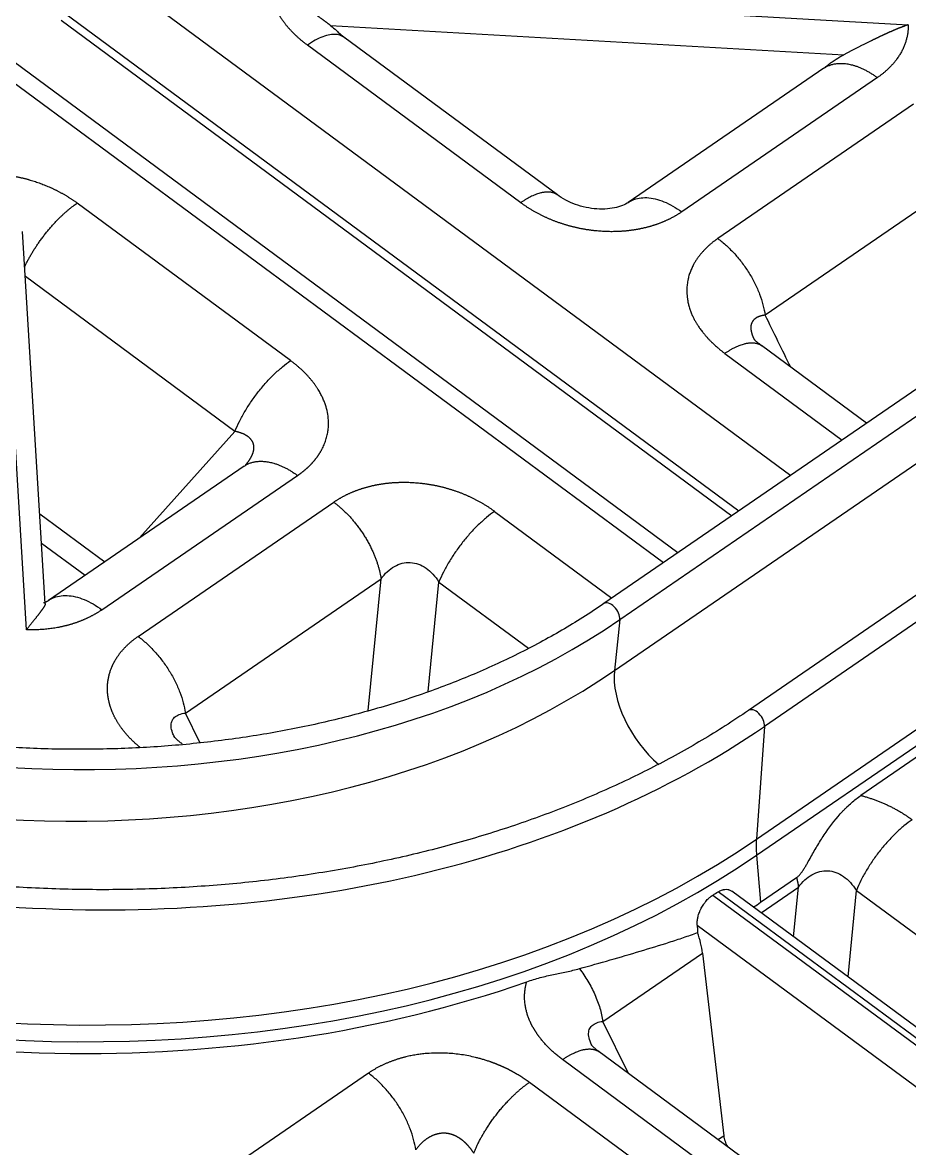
# Model space of a CAD drawing. Header units: millimetres. Extents: x -1286 to 291, y 5350 to 5880.
# Drawn here: x 125.19 to 161.9, y 5628.57 to 5675.17 of the extents above; entities that cross this region are included whole.
import ezdxf

# ---------------------------------------------------------------- set-up
doc = ezdxf.new("R2010")
doc.units = ezdxf.units.MM
doc.layers.add('粗实线层', color=7, linetype='Continuous', lineweight=35)

msp = doc.modelspace()

# ---------------------------------------------------------------- linework, layer by layer
at = {"layer": '粗实线层', "lineweight": 25}
for p, q in [((129.052, 5677.06), (156.982, 5656.429)), ((135.422, 5676.59), (161.847, 5675.083)), ((126.945, 5675.565), (154.84, 5654.959)), ((126.785, 5675.266), (154.548, 5654.759)), ((137.938, 5675.049), (159.18, 5673.837)), ((147.327, 5668.036), (138.494, 5674.561)), ((145.81, 5667.716), (136.978, 5674.239)), ((152.314, 5653.226), (124.177, 5674.01)), ((151.714, 5652.813), (123.784, 5673.444)), ((158.354, 5673.281), (150.256, 5667.722)), ((158.392, 5673.304), (158.395, 5673.307)), ((160.568, 5672.893), (152.472, 5667.336)), ((162.062, 5671.789), (153.966, 5666.232)), ((125.358, 5650.034), (124.21, 5668.894)), ((164.02, 5668.619), (155.924, 5663.061)), ((136.284, 5661.177), (127.453, 5667.7)), ((126.133, 5651.111), (125.195, 5666.523)), ((133.978, 5658.249), (125.308, 5664.655)), ((168.121, 5664.076), (149.249, 5651.121)), ((149.906, 5650.456), (168.778, 5663.41)), ((154.255, 5661.477), (159.111, 5657.891)), ((160.122, 5658.585), (155.771, 5661.799)), ((149.686, 5648.348), (168.557, 5661.303)), ((174.107, 5659.652), (155.235, 5646.698)), ((174.77, 5658.994), (155.898, 5646.039)), ((130.029, 5653.837), (133.978, 5658.249)), ((134.358, 5656.808), (126.262, 5651.251)), ((128.478, 5650.865), (136.574, 5656.422)), ((129.972, 5649.761), (138.068, 5655.318)), ((144.73, 5654.938), (149.585, 5651.352)), ((125.906, 5654.832), (128.591, 5652.849)), ((155.563, 5641.368), (174.434, 5654.323)), ((125.98, 5653.62), (127.778, 5652.292)), ((155.57, 5640.702), (174.441, 5653.657)), ((131.93, 5646.59), (140.026, 5652.148)), ((139.496, 5646.691), (140.026, 5652.148)), ((141.984, 5647.482), (142.424, 5652.011)), ((142.424, 5652.011), (146.129, 5649.274)), ((149.906, 5650.456), (149.686, 5648.348)), ((132.532, 5645.366), (131.93, 5646.59)), ((155.898, 5646.039), (155.563, 5641.368)), ((162.355, 5644.873), (159.887, 5643.178)), ((155.57, 5640.702), (155.737, 5638.755)), ((155.737, 5638.755), (157.224, 5639.776)), ((168.057, 5628.79), (153.981, 5639.188)), ((167.462, 5629.68), (154.551, 5639.217)), ((155.759, 5638.325), (157.303, 5639.385)), ((157.103, 5637.332), (157.303, 5639.385)), ((159.354, 5635.67), (159.701, 5639.249)), ((159.701, 5639.249), (168.533, 5632.725)), ((153.766, 5639.058), (167.855, 5628.651)), ((153.113, 5637.809), (165.378, 5628.749)), ((149.207, 5633.828), (153.328, 5636.657)), ((153.328, 5636.657), (154.209, 5629.094)), ((150.269, 5631.668), (149.207, 5633.828)), ((157.885, 5626.042), (149.005, 5632.602)), ((156.37, 5625.721), (147.538, 5632.244)), ((139.506, 5631.683), (130.773, 5625.688)), ((153.261, 5626.064), (146.168, 5631.303)), ((153.973, 5628.932), (154.209, 5629.094))]:
    msp.add_line(p, q, dxfattribs=at)
for centre, major_axis, ratio, start_param, end_param in [((118.501, 5677.009), (100.383, -17.515), 0.699163, 5.912318, 8.305403), ((118.501, 5677.009), (100.021, -17.452), 0.699163, 5.913241, 8.303431), ((118.501, 5677.009), (-100.383, 17.515), 0.699163, 6.161367, 8.554451), ((118.501, 5677.009), (100.021, -17.452), 0.699163, 3.021746, 5.411936), ((118.436, 5676.636), (-100.877, 17.602), 0.699163, 0.472789, 2.271266), ((117.572, 5671.681), (-100.514, 17.538), 0.699163, 0.473596, 2.412968), ((123.124, 5670.239), (-36.067, 6.293), 0.699163, 0.9502, 2.520996), ((122.773, 5668.228), (-36.242, 6.324), 0.699163, 0.9502, 2.520996), ((149.534, 5650.705), (0.285, -0.415), 0.581644, 0.598788, 3.141548), ((123.125, 5670.248), (44.134, -7.701), 0.699163, 4.091792, 5.662589), ((152.207, 5646.655), (1.934, -2.817), 0.581644, 3.74038, 5.143515), ((155.523, 5646.279), (-0.287, 0.419), 0.581644, 3.771622, 6.283987), ((122.365, 5665.891), (-44.706, 7.8), 0.699163, 0.9502, 2.520996), ((122.263, 5665.305), (-44.853, 7.826), 0.699163, 0.9502, 2.520996), ((159.28, 5638.996), (-2.844, 4.143), 0.581644, 0.63003, 0.798284), ((122.196, 5664.923), (-44.996, 7.851), 0.699163, 2.462651, 2.46927), ((150.951, 5637.546), (1.759, -2.693), 0.605858, 0.881996, 1.178829), ((123.545, 5677.375), (-82.27, 14.355), 0.699163, 0.998253, 2.472942), ((122.196, 5664.923), (-44.996, 7.851), 0.699163, 1.329183, 2.246551), ((123.443, 5676.79), (-83.245, 14.525), 0.699163, 0.998253, 2.472942), ((122.52, 5671.504), (84.549, -14.753), 0.699163, 4.111532, 4.962826), ((122.418, 5670.919), (85.524, -14.923), 0.699163, 4.111532, 4.972386), ((154.804, 5628.871), (0.44, -0.673), 0.605858, 4.023589, 4.671199)]:
    msp.add_ellipse(centre, major_axis=major_axis, ratio=ratio, start_param=start_param, end_param=end_param, dxfattribs=at)
for points, degree, knots in [([(137.938, 5675.049), (137.934, 5675.052), (137.925, 5675.059), (137.911, 5675.07), (137.896, 5675.081), (137.88, 5675.093), (137.864, 5675.106), (137.846, 5675.119), (137.828, 5675.133), (137.808, 5675.148), (137.788, 5675.163), (137.767, 5675.179), (137.744, 5675.196), (137.721, 5675.213), (137.696, 5675.231), (137.671, 5675.25), (137.644, 5675.269), (137.616, 5675.289), (137.588, 5675.309), (137.558, 5675.331), (137.527, 5675.353), (137.482, 5675.384), (137.426, 5675.423), (137.359, 5675.47), (137.294, 5675.514), (137.233, 5675.555), (137.175, 5675.594), (137.12, 5675.631), (137.069, 5675.664), (137.022, 5675.696), (136.978, 5675.724), (136.931, 5675.755), (136.879, 5675.788), (136.821, 5675.825), (136.762, 5675.862), (136.704, 5675.899), (136.645, 5675.935), (136.587, 5675.971), (136.528, 5676.006), (136.469, 5676.041), (136.41, 5676.076), (136.351, 5676.111), (136.292, 5676.145), (136.234, 5676.178), (136.175, 5676.211), (136.116, 5676.244), (136.057, 5676.276), (135.999, 5676.308), (135.94, 5676.339), (135.882, 5676.369), (135.824, 5676.399), (135.766, 5676.429), (135.708, 5676.457), (135.65, 5676.485), (135.593, 5676.513), (135.536, 5676.539), (135.479, 5676.565), (135.441, 5676.582), (135.422, 5676.59)], 3, [0, 0, 0, 0, 0.006371, 0.013111, 0.02022, 0.0277, 0.035552, 0.043778, 0.052378, 0.061354, 0.070707, 0.080439, 0.090551, 0.101045, 0.111921, 0.123182, 0.134829, 0.146863, 0.159288, 0.172103, 0.185313, 0.198918, 0.228318, 0.256253, 0.282709, 0.307673, 0.331132, 0.353073, 0.373486, 0.392357, 0.409678, 0.425437, 0.448272, 0.471073, 0.493839, 0.516565, 0.53925, 0.561891, 0.584483, 0.607025, 0.629514, 0.651946, 0.674318, 0.696626, 0.718867, 0.741036, 0.763131, 0.785146, 0.807078, 0.828922, 0.850675, 0.872331, 0.893886, 0.915336, 0.936677, 0.957904, 0.979013, 1, 1, 1, 1]), ([(136.978, 5674.239), (136.636, 5674.492), (136.359, 5674.777), (136.087, 5675.057), (135.889, 5675.358), (135.692, 5675.658), (135.456, 5676.279), (135.422, 5676.59)], 2, [0, 0, 0, 0.25, 0.25, 0.5, 0.5, 0.75, 1, 1, 1]), ([(137.938, 5675.049), (138.025, 5674.981), (138.107, 5674.91), (138.234, 5674.79), (138.282, 5674.741), (138.328, 5674.692)], 3, [0, 0, 0, 0, 0.606866, 0.606866, 1, 1, 1, 1]), ([(161.847, 5675.083), (161.839, 5675.08), (161.821, 5675.074), (161.794, 5675.064), (161.767, 5675.055), (161.74, 5675.045), (161.713, 5675.035), (161.686, 5675.025), (161.659, 5675.015), (161.631, 5675.005), (161.604, 5674.994), (161.576, 5674.983), (161.548, 5674.973), (161.52, 5674.962), (161.492, 5674.95), (161.464, 5674.939), (161.436, 5674.928), (161.408, 5674.916), (161.38, 5674.904), (161.351, 5674.893), (161.323, 5674.881), (161.294, 5674.869), (161.265, 5674.856), (161.236, 5674.844), (161.208, 5674.832), (161.179, 5674.819), (161.149, 5674.806), (161.12, 5674.794), (161.091, 5674.781), (161.062, 5674.768), (161.032, 5674.754), (161.003, 5674.741), (160.973, 5674.728), (160.944, 5674.714), (160.914, 5674.701), (160.884, 5674.687), (160.854, 5674.674), (160.824, 5674.66), (160.794, 5674.646), (160.764, 5674.632), (160.734, 5674.618), (160.704, 5674.604), (160.674, 5674.589), (160.644, 5674.575), (160.613, 5674.561), (160.583, 5674.546), (160.552, 5674.532), (160.522, 5674.517), (160.491, 5674.502), (160.461, 5674.488), (160.43, 5674.473), (160.4, 5674.458), (160.369, 5674.443), (160.338, 5674.428), (160.3, 5674.409), (160.252, 5674.386), (160.196, 5674.358), (160.141, 5674.331), (160.085, 5674.304), (160.03, 5674.276), (159.975, 5674.249), (159.919, 5674.222), (159.864, 5674.195), (159.81, 5674.168), (159.755, 5674.141), (159.701, 5674.113), (159.647, 5674.086), (159.594, 5674.059), (159.541, 5674.031), (159.488, 5674.004), (159.435, 5673.976), (159.383, 5673.949), (159.332, 5673.921), (159.28, 5673.893), (159.23, 5673.865), (159.196, 5673.846), (159.18, 5673.837)], 3, [0, 0, 0, 0, 0.010326, 0.020683, 0.031071, 0.041488, 0.051935, 0.06241, 0.072914, 0.083446, 0.094005, 0.10459, 0.115202, 0.12584, 0.136503, 0.14719, 0.157902, 0.168637, 0.179395, 0.190176, 0.200979, 0.211804, 0.22265, 0.233516, 0.244402, 0.255308, 0.266233, 0.277177, 0.288138, 0.299118, 0.310114, 0.321128, 0.332157, 0.343203, 0.354264, 0.36534, 0.37643, 0.387535, 0.398654, 0.409786, 0.420932, 0.43209, 0.443261, 0.454444, 0.465638, 0.476844, 0.48806, 0.499288, 0.510525, 0.521772, 0.533029, 0.544295, 0.555569, 0.566852, 0.578143, 0.598629, 0.619075, 0.63948, 0.659846, 0.680171, 0.700455, 0.7207, 0.740904, 0.761069, 0.781193, 0.801278, 0.821324, 0.84133, 0.861298, 0.881227, 0.901117, 0.920969, 0.940784, 0.96056, 0.980299, 1, 1, 1, 1]), ([(161.847, 5675.083), (161.852, 5674.774), (161.69, 5674.175), (161.365, 5673.615), (161.125, 5673.364), (160.882, 5673.109), (160.568, 5672.893)], 2, [0, 0, 0, 0.25, 0.5, 0.75, 0.75, 1, 1, 1]), ([(138.495, 5674.56), (138.458, 5674.587), (138.418, 5674.61), (138.31, 5674.655), (138.238, 5674.672), (138.08, 5674.683), (137.995, 5674.678), (137.814, 5674.647), (137.718, 5674.62), (137.518, 5674.546), (137.414, 5674.498), (137.2, 5674.383), (137.09, 5674.316), (136.978, 5674.239)], 3, [0, 0, 0, 0, 0.115905, 0.115905, 0.292724, 0.292724, 0.469543, 0.469543, 0.646362, 0.646362, 0.823181, 0.823181, 1, 1, 1, 1]), ([(158.38, 5673.299), (158.44, 5673.35), (158.501, 5673.399), (158.612, 5673.483), (158.66, 5673.518), (158.759, 5673.586), (158.809, 5673.619), (158.963, 5673.717), (159.07, 5673.779), (159.18, 5673.837)], 3, [0, 0, 0, 0, 0.25347, 0.25347, 0.440103, 0.440103, 0.626735, 0.626735, 1, 1, 1, 1]), ([(124.21, 5668.894), (124.645, 5668.859), (125.077, 5668.763), (125.508, 5668.668), (126.337, 5668.365), (126.721, 5668.16), (127.11, 5667.954), (127.453, 5667.7)], 2, [0, 0, 0, 0.25, 0.25, 0.5, 0.75, 0.75, 1, 1, 1]), ([(150.318, 5667.761), (150.255, 5667.712), (150.101, 5667.625), (149.791, 5667.515), (149.406, 5667.45), (148.967, 5667.445), (148.505, 5667.508), (148.058, 5667.636), (147.653, 5667.818), (147.429, 5667.958), (147.326, 5668.036)], 3, [0, 0, 0, 0, 0.13024, 0.256228, 0.378462, 0.498499, 0.618803, 0.741759, 0.868735, 1, 1, 1, 1]), ([(152.472, 5667.336), (152.141, 5667.109), (151.753, 5666.941), (151.374, 5666.778), (150.951, 5666.676), (150.537, 5666.575), (150.093, 5666.538), (149.654, 5666.5), (148.751, 5666.552), (148.304, 5666.639), (147.853, 5666.728), (147.422, 5666.876), (146.985, 5667.027), (146.583, 5667.236), (146.171, 5667.449), (145.81, 5667.716)], 2, [0, 0, 0, 0.125, 0.125, 0.25, 0.25, 0.375, 0.375, 0.5, 0.625, 0.625, 0.75, 0.75, 0.875, 0.875, 1, 1, 1]), ([(150.338, 5667.773), (150.367, 5667.789), (150.397, 5667.804), (150.517, 5667.858), (150.612, 5667.887), (150.815, 5667.923), (150.921, 5667.929), (151.143, 5667.919), (151.258, 5667.902), (151.493, 5667.846), (151.614, 5667.807), (151.857, 5667.708), (151.981, 5667.647), (152.227, 5667.506), (152.35, 5667.425), (152.472, 5667.336)], 3, [0, 0, 0, 0, 0.054578, 0.054578, 0.212149, 0.212149, 0.369719, 0.369719, 0.527289, 0.527289, 0.684859, 0.684859, 0.84243, 0.84243, 1, 1, 1, 1]), ([(153.966, 5666.232), (153.957, 5666.226), (153.94, 5666.214), (153.912, 5666.194), (153.883, 5666.173), (153.852, 5666.151), (153.82, 5666.127), (153.787, 5666.102), (153.752, 5666.074), (153.715, 5666.045), (153.678, 5666.014), (153.623, 5665.968), (153.557, 5665.908), (153.486, 5665.839), (153.427, 5665.779), (153.377, 5665.726), (153.333, 5665.678), (153.292, 5665.631), (153.251, 5665.582), (153.211, 5665.532), (153.172, 5665.481), (153.134, 5665.429), (153.097, 5665.376), (153.061, 5665.322), (153.026, 5665.267), (152.993, 5665.21), (152.958, 5665.147), (152.921, 5665.076), (152.883, 5664.996), (152.848, 5664.914), (152.815, 5664.829), (152.785, 5664.741), (152.758, 5664.65), (152.734, 5664.551), (152.714, 5664.446), (152.698, 5664.336), (152.689, 5664.229), (152.685, 5664.127), (152.685, 5664.028), (152.689, 5663.947), (152.694, 5663.88), (152.698, 5663.825), (152.705, 5663.766), (152.713, 5663.701), (152.724, 5663.632), (152.738, 5663.559), (152.756, 5663.481), (152.778, 5663.398), (152.812, 5663.289), (152.86, 5663.16), (152.923, 5663.018), (152.988, 5662.89), (153.052, 5662.777), (153.106, 5662.687), (153.152, 5662.615), (153.193, 5662.554), (153.237, 5662.489), (153.287, 5662.422), (153.351, 5662.339), (153.428, 5662.245), (153.515, 5662.146), (153.584, 5662.072), (153.636, 5662.018), (153.672, 5661.981), (153.704, 5661.95), (153.731, 5661.923), (153.758, 5661.897), (153.793, 5661.864), (153.843, 5661.816), (153.894, 5661.77), (153.939, 5661.731), (153.971, 5661.703), (154.005, 5661.674), (154.041, 5661.644), (154.08, 5661.613), (154.12, 5661.58), (154.163, 5661.547), (154.208, 5661.512), (154.239, 5661.489), (154.255, 5661.477)], 3, [0, 0, 0, 0, 0.005135, 0.010651, 0.016547, 0.022825, 0.029484, 0.036526, 0.043951, 0.051759, 0.059952, 0.068529, 0.088308, 0.10555, 0.120248, 0.1324, 0.143498, 0.154703, 0.166018, 0.177441, 0.188976, 0.200623, 0.212383, 0.224256, 0.236242, 0.24834, 0.260547, 0.276693, 0.293196, 0.310057, 0.327276, 0.344856, 0.362799, 0.381103, 0.403086, 0.424251, 0.444591, 0.464105, 0.482791, 0.500651, 0.51011, 0.520439, 0.531641, 0.543714, 0.55666, 0.570477, 0.585165, 0.60072, 0.61714, 0.646967, 0.674194, 0.698828, 0.720872, 0.740333, 0.751799, 0.763989, 0.7769, 0.79053, 0.804879, 0.828211, 0.848946, 0.867093, 0.876072, 0.884007, 0.890898, 0.896748, 0.901556, 0.908321, 0.91894, 0.933404, 0.939472, 0.945875, 0.95261, 0.959679, 0.96708, 0.974813, 0.982878, 0.991274, 1, 1, 1, 1]), ([(153.966, 5666.232), (154.087, 5666.142), (154.207, 5666.043), (154.441, 5665.83), (154.555, 5665.715), (154.774, 5665.473), (154.879, 5665.345), (155.078, 5665.08), (155.172, 5664.942), (155.346, 5664.661), (155.426, 5664.516), (155.571, 5664.224), (155.636, 5664.077), (155.749, 5663.782), (155.796, 5663.635), (155.874, 5663.344), (155.904, 5663.201), (155.924, 5663.061)], 3, [0, 0, 0, 0, 0.125, 0.125, 0.25, 0.25, 0.375, 0.375, 0.5, 0.5, 0.625, 0.625, 0.75, 0.75, 0.875, 0.875, 1, 1, 1, 1]), ([(155.924, 5663.061), (155.918, 5663.06), (155.907, 5663.059), (155.891, 5663.057), (155.875, 5663.054), (155.859, 5663.052), (155.843, 5663.049), (155.828, 5663.046), (155.812, 5663.043), (155.797, 5663.04), (155.783, 5663.036), (155.768, 5663.033), (155.754, 5663.029), (155.74, 5663.025), (155.726, 5663.021), (155.712, 5663.017), (155.699, 5663.012), (155.686, 5663.008), (155.673, 5663.003), (155.661, 5662.998), (155.648, 5662.993), (155.636, 5662.988), (155.624, 5662.983), (155.612, 5662.977), (155.601, 5662.971), (155.59, 5662.966), (155.579, 5662.96), (155.568, 5662.954), (155.558, 5662.947), (155.548, 5662.941), (155.538, 5662.934), (155.528, 5662.928), (155.518, 5662.921), (155.509, 5662.914), (155.5, 5662.907), (155.491, 5662.9), (155.483, 5662.892), (155.474, 5662.885), (155.466, 5662.877), (155.459, 5662.87), (155.451, 5662.862), (155.444, 5662.854), (155.436, 5662.846), (155.43, 5662.837), (155.423, 5662.829), (155.416, 5662.821), (155.41, 5662.812), (155.404, 5662.803), (155.399, 5662.795), (155.393, 5662.786), (155.388, 5662.777), (155.383, 5662.767), (155.378, 5662.758), (155.374, 5662.749), (155.369, 5662.739), (155.365, 5662.73), (155.361, 5662.72), (155.358, 5662.71), (155.354, 5662.7), (155.351, 5662.69), (155.348, 5662.68), (155.345, 5662.67), (155.343, 5662.659), (155.341, 5662.649), (155.339, 5662.638), (155.337, 5662.628), (155.335, 5662.617), (155.334, 5662.606), (155.333, 5662.595), (155.332, 5662.584), (155.331, 5662.573), (155.331, 5662.562), (155.33, 5662.55), (155.33, 5662.539), (155.331, 5662.527), (155.331, 5662.516), (155.332, 5662.501), (155.333, 5662.482), (155.336, 5662.459), (155.339, 5662.436), (155.343, 5662.412), (155.348, 5662.388), (155.354, 5662.364), (155.36, 5662.339), (155.367, 5662.314), (155.375, 5662.288), (155.384, 5662.262), (155.394, 5662.236), (155.404, 5662.209), (155.415, 5662.182), (155.427, 5662.155), (155.44, 5662.127), (155.454, 5662.099), (155.464, 5662.08), (155.469, 5662.07), (155.469, 5662.069)], 3, [0, 0, 0, 0, 0.012219, 0.024354, 0.036406, 0.048376, 0.060263, 0.072068, 0.083792, 0.095435, 0.106997, 0.11848, 0.129883, 0.141208, 0.152454, 0.163622, 0.174713, 0.185728, 0.196666, 0.207529, 0.218317, 0.229031, 0.239671, 0.250238, 0.260733, 0.271156, 0.281509, 0.291791, 0.302003, 0.312147, 0.322223, 0.332231, 0.342173, 0.352049, 0.36186, 0.371608, 0.381291, 0.390913, 0.400473, 0.409972, 0.419412, 0.428793, 0.438116, 0.447382, 0.456592, 0.465747, 0.474849, 0.483897, 0.492894, 0.50184, 0.510736, 0.519584, 0.528384, 0.537138, 0.545846, 0.554511, 0.563133, 0.571714, 0.580254, 0.588755, 0.597218, 0.605645, 0.614037, 0.622394, 0.630719, 0.639013, 0.647277, 0.655513, 0.663721, 0.671904, 0.680062, 0.688198, 0.696312, 0.704407, 0.712482, 0.720541, 0.728585, 0.743669, 0.758813, 0.774025, 0.789315, 0.804693, 0.820167, 0.835748, 0.851443, 0.867262, 0.883213, 0.899304, 0.915544, 0.93194, 0.948499, 0.96523, 0.98214, 0.999235, 1, 1, 1, 1]), ([(173.327, 5612.382), (172.725, 5612.156), (170.964, 5611.514), (167.991, 5610.521), (164.376, 5609.453), (160.684, 5608.497), (156.921, 5607.657), (153.093, 5606.932), (149.207, 5606.324), (145.269, 5605.834), (141.285, 5605.464), (137.263, 5605.213), (133.21, 5605.082), (129.132, 5605.072), (125.035, 5605.182), (120.927, 5605.412), (116.816, 5605.762), (112.707, 5606.232), (108.607, 5606.819), (104.524, 5607.525), (100.465, 5608.346), (96.435, 5609.283), (92.443, 5610.332), (88.495, 5611.494), (84.597, 5612.764), (80.756, 5614.143), (76.978, 5615.626), (73.27, 5617.212), (69.638, 5618.898), (66.089, 5620.681), (62.627, 5622.558), (59.259, 5624.526), (55.991, 5626.581), (52.828, 5628.72), (49.776, 5630.94), (46.838, 5633.237), (44.022, 5635.606), (41.33, 5638.044), (38.768, 5640.546), (36.34, 5643.109), (34.05, 5645.729), (31.901, 5648.4), (29.898, 5651.118), (28.043, 5653.878), (26.343, 5656.678), (24.984, 5659.144), (24.237, 5660.683), (23.965, 5661.27)], 3, [0, 0, 0, 0, 0.011907, 0.03456, 0.057214, 0.079868, 0.102523, 0.125177, 0.147832, 0.170486, 0.193142, 0.215797, 0.238453, 0.261109, 0.283765, 0.306422, 0.329078, 0.351735, 0.374392, 0.397049, 0.419705, 0.442362, 0.465019, 0.487675, 0.510331, 0.532987, 0.555642, 0.578298, 0.600952, 0.623607, 0.64626, 0.668914, 0.691567, 0.714219, 0.736872, 0.759524, 0.782176, 0.804829, 0.827481, 0.850134, 0.872788, 0.895443, 0.918099, 0.940757, 0.963418, 0.986081, 1, 1, 1, 1]), ([(133.978, 5658.249), (134.034, 5658.385), (134.097, 5658.523), (134.237, 5658.801), (134.314, 5658.941), (134.48, 5659.22), (134.569, 5659.359), (134.757, 5659.632), (134.856, 5659.766), (135.061, 5660.026), (135.167, 5660.152), (135.384, 5660.394), (135.496, 5660.509), (135.72, 5660.726), (135.834, 5660.828), (136.06, 5661.015), (136.173, 5661.1), (136.284, 5661.177)], 3, [0, 0, 0, 0, 0.125, 0.125, 0.25, 0.25, 0.375, 0.375, 0.5, 0.5, 0.625, 0.625, 0.75, 0.75, 0.875, 0.875, 1, 1, 1, 1]), ([(136.574, 5656.422), (136.582, 5656.428), (136.597, 5656.439), (136.621, 5656.455), (136.644, 5656.472), (136.668, 5656.489), (136.691, 5656.506), (136.713, 5656.522), (136.736, 5656.54), (136.758, 5656.557), (136.78, 5656.574), (136.802, 5656.591), (136.823, 5656.609), (136.845, 5656.626), (136.866, 5656.644), (136.887, 5656.661), (136.908, 5656.679), (136.928, 5656.697), (136.948, 5656.715), (136.968, 5656.733), (136.988, 5656.751), (137.007, 5656.769), (137.027, 5656.787), (137.046, 5656.806), (137.065, 5656.824), (137.083, 5656.842), (137.102, 5656.861), (137.12, 5656.879), (137.138, 5656.898), (137.155, 5656.917), (137.173, 5656.935), (137.19, 5656.954), (137.207, 5656.973), (137.224, 5656.992), (137.24, 5657.011), (137.257, 5657.03), (137.273, 5657.049), (137.288, 5657.068), (137.304, 5657.087), (137.319, 5657.107), (137.334, 5657.126), (137.349, 5657.145), (137.364, 5657.165), (137.378, 5657.184), (137.393, 5657.204), (137.407, 5657.223), (137.42, 5657.243), (137.434, 5657.262), (137.447, 5657.282), (137.46, 5657.302), (137.473, 5657.321), (137.486, 5657.341), (137.498, 5657.361), (137.51, 5657.381), (137.522, 5657.401), (137.534, 5657.42), (137.545, 5657.44), (137.557, 5657.46), (137.568, 5657.48), (137.592, 5657.526), (137.629, 5657.599), (137.674, 5657.698), (137.714, 5657.798), (137.759, 5657.931), (137.804, 5658.099), (137.84, 5658.303), (137.856, 5658.51), (137.852, 5658.754), (137.816, 5659.033), (137.746, 5659.295), (137.669, 5659.504), (137.601, 5659.661), (137.52, 5659.82), (137.45, 5659.94), (137.399, 5660.021), (137.372, 5660.063), (137.343, 5660.105), (137.314, 5660.148), (137.284, 5660.19), (137.253, 5660.232), (137.221, 5660.275), (137.188, 5660.317), (137.154, 5660.359), (137.119, 5660.401), (137.083, 5660.444), (137.047, 5660.486), (137.009, 5660.528), (136.971, 5660.569), (136.931, 5660.611), (136.891, 5660.653), (136.85, 5660.694), (136.808, 5660.736), (136.765, 5660.777), (136.721, 5660.818), (136.676, 5660.859), (136.63, 5660.899), (136.583, 5660.94), (136.536, 5660.98), (136.487, 5661.02), (136.438, 5661.059), (136.388, 5661.099), (136.336, 5661.138), (136.302, 5661.164), (136.284, 5661.177)], 3, [0, 0, 0, 0, 0.004758, 0.009508, 0.014248, 0.018979, 0.023701, 0.028413, 0.033116, 0.037811, 0.042496, 0.047171, 0.051838, 0.056495, 0.061143, 0.065782, 0.070412, 0.075033, 0.079645, 0.084248, 0.088842, 0.093427, 0.098002, 0.102568, 0.107124, 0.111671, 0.116209, 0.120737, 0.125255, 0.129764, 0.134263, 0.138752, 0.143232, 0.147702, 0.152162, 0.156613, 0.161054, 0.165485, 0.169906, 0.174318, 0.17872, 0.183112, 0.187495, 0.191868, 0.196231, 0.200585, 0.20493, 0.209265, 0.213591, 0.217907, 0.222214, 0.226512, 0.230801, 0.23508, 0.23935, 0.24361, 0.247861, 0.252102, 0.256333, 0.260555, 0.281308, 0.301817, 0.322082, 0.3421, 0.381591, 0.421116, 0.460653, 0.500185, 0.55923, 0.618196, 0.647794, 0.677935, 0.708623, 0.739851, 0.748228, 0.756649, 0.765112, 0.773616, 0.782162, 0.790751, 0.799381, 0.808054, 0.81677, 0.825529, 0.834332, 0.843177, 0.852066, 0.860999, 0.869974, 0.878993, 0.888053, 0.897157, 0.906301, 0.915487, 0.924714, 0.933981, 0.943289, 0.952638, 0.962028, 0.97146, 0.980932, 0.990446, 1, 1, 1, 1]), ([(134.491, 5656.943), (134.495, 5656.947), (134.502, 5656.957), (134.514, 5656.971), (134.525, 5656.987), (134.536, 5657.002), (134.547, 5657.017), (134.558, 5657.032), (134.568, 5657.047), (134.578, 5657.061), (134.588, 5657.076), (134.598, 5657.091), (134.607, 5657.106), (134.616, 5657.12), (134.625, 5657.135), (134.634, 5657.15), (134.642, 5657.164), (134.65, 5657.179), (134.657, 5657.193), (134.665, 5657.207), (134.672, 5657.222), (134.679, 5657.236), (134.686, 5657.25), (134.692, 5657.264), (134.698, 5657.278), (134.704, 5657.292), (134.71, 5657.306), (134.715, 5657.32), (134.72, 5657.334), (134.725, 5657.347), (134.729, 5657.361), (134.734, 5657.374), (134.738, 5657.388), (134.741, 5657.401), (134.745, 5657.414), (134.748, 5657.428), (134.751, 5657.441), (134.754, 5657.454), (134.756, 5657.467), (134.758, 5657.479), (134.76, 5657.492), (134.762, 5657.505), (134.763, 5657.517), (134.765, 5657.53), (134.766, 5657.542), (134.766, 5657.555), (134.767, 5657.567), (134.767, 5657.579), (134.767, 5657.591), (134.766, 5657.603), (134.766, 5657.618), (134.764, 5657.636), (134.761, 5657.658), (134.758, 5657.68), (134.753, 5657.701), (134.748, 5657.722), (134.742, 5657.742), (134.735, 5657.763), (134.727, 5657.783), (134.718, 5657.803), (134.708, 5657.823), (134.697, 5657.842), (134.685, 5657.861), (134.672, 5657.88), (134.659, 5657.899), (134.644, 5657.917), (134.629, 5657.935), (134.612, 5657.952), (134.595, 5657.97), (134.577, 5657.986), (134.558, 5658.003), (134.538, 5658.019), (134.516, 5658.035), (134.494, 5658.051), (134.472, 5658.066), (134.448, 5658.081), (134.423, 5658.095), (134.397, 5658.109), (134.37, 5658.123), (134.343, 5658.136), (134.314, 5658.148), (134.285, 5658.161), (134.255, 5658.172), (134.223, 5658.184), (134.191, 5658.195), (134.158, 5658.205), (134.124, 5658.215), (134.089, 5658.224), (134.053, 5658.233), (134.016, 5658.242), (133.991, 5658.247), (133.978, 5658.249)], 3, [0, 0, 0, 0, 0.008023, 0.016734, 0.025387, 0.033982, 0.04252, 0.051001, 0.059426, 0.067797, 0.076113, 0.084376, 0.092586, 0.100743, 0.10885, 0.116906, 0.124912, 0.13287, 0.140779, 0.148641, 0.156457, 0.164228, 0.171954, 0.179637, 0.187277, 0.194875, 0.202432, 0.20995, 0.217429, 0.22487, 0.232274, 0.239643, 0.246977, 0.254278, 0.261546, 0.268783, 0.275989, 0.283166, 0.290316, 0.297438, 0.304535, 0.311608, 0.318657, 0.325684, 0.33269, 0.339677, 0.346646, 0.353597, 0.360532, 0.367453, 0.37436, 0.387319, 0.400328, 0.413397, 0.426533, 0.439744, 0.453039, 0.466426, 0.479911, 0.493503, 0.507208, 0.521035, 0.534989, 0.549078, 0.563308, 0.577686, 0.592217, 0.606909, 0.621766, 0.636794, 0.651998, 0.667385, 0.682958, 0.698723, 0.714684, 0.730847, 0.747214, 0.763791, 0.780582, 0.79759, 0.814819, 0.832273, 0.849955, 0.867869, 0.886017, 0.904403, 0.92303, 0.9419, 0.961017, 0.980383, 1, 1, 1, 1]), ([(134.411, 5656.848), (134.411, 5656.849), (134.416, 5656.854), (134.426, 5656.865), (134.439, 5656.88), (134.452, 5656.895), (134.465, 5656.911), (134.478, 5656.926), (134.486, 5656.937), (134.49, 5656.942), (134.491, 5656.943)], 3, [0, 0, 0, 0, 0.010719, 0.176147, 0.34044, 0.50361, 0.665666, 0.826619, 0.98648, 1, 1, 1, 1]), ([(138.068, 5655.318), (138.401, 5655.547), (138.79, 5655.716), (139.17, 5655.88), (139.592, 5655.983), (140.007, 5656.084), (140.45, 5656.122), (140.888, 5656.159), (141.789, 5656.108), (142.236, 5656.02), (142.685, 5655.931), (143.116, 5655.781), (143.552, 5655.63), (143.955, 5655.42), (144.367, 5655.206), (144.73, 5654.938)], 2, [0, 0, 0, 0.125, 0.125, 0.25, 0.25, 0.375, 0.375, 0.5, 0.625, 0.625, 0.75, 0.75, 0.875, 0.875, 1, 1, 1]), ([(22.562, 5655.117), (22.656, 5654.915), (23.211, 5653.749), (24.372, 5651.645), (26.058, 5648.812), (27.909, 5646.019), (29.907, 5643.269), (32.051, 5640.566), (34.338, 5637.915), (36.764, 5635.321), (39.324, 5632.787), (42.014, 5630.318), (44.831, 5627.919), (47.769, 5625.592), (50.822, 5623.342), (53.987, 5621.173), (57.258, 5619.088), (60.63, 5617.091), (64.096, 5615.185), (67.65, 5613.373), (71.289, 5611.658), (75.004, 5610.044), (78.789, 5608.532), (82.64, 5607.125), (86.548, 5605.825), (90.508, 5604.636), (94.514, 5603.558), (98.557, 5602.593), (102.632, 5601.743), (106.732, 5601.01), (110.85, 5600.395), (114.98, 5599.898), (119.113, 5599.52), (123.244, 5599.263), (127.366, 5599.127), (131.471, 5599.111), (135.554, 5599.216), (139.606, 5599.442), (143.622, 5599.788), (147.595, 5600.253), (151.518, 5600.838), (155.384, 5601.541), (159.188, 5602.361), (162.922, 5603.296), (166.581, 5604.346), (170.158, 5605.508), (173.648, 5606.78), (177.045, 5608.16), (180.343, 5609.647), (182.742, 5610.842), (184.048, 5611.533), (184.311, 5611.674)], 3, [0, 0, 0, 0, 0.00439, 0.025442, 0.046497, 0.067556, 0.088618, 0.109682, 0.130748, 0.151816, 0.172885, 0.193955, 0.215025, 0.236096, 0.257168, 0.278239, 0.29931, 0.320382, 0.341453, 0.362524, 0.383594, 0.404664, 0.425734, 0.446804, 0.467874, 0.488943, 0.510013, 0.531082, 0.552151, 0.57322, 0.594289, 0.615358, 0.636428, 0.657497, 0.678567, 0.699637, 0.720707, 0.741778, 0.762849, 0.78392, 0.804992, 0.826064, 0.847136, 0.868209, 0.889282, 0.910356, 0.931429, 0.952502, 0.973575, 0.994648, 1, 1, 1, 1]), ([(144.73, 5654.938), (144.619, 5654.862), (144.506, 5654.776), (144.279, 5654.589), (144.166, 5654.487), (143.941, 5654.271), (143.83, 5654.155), (143.613, 5653.914), (143.507, 5653.788), (143.302, 5653.527), (143.203, 5653.393), (143.015, 5653.12), (142.926, 5652.982), (142.76, 5652.703), (142.683, 5652.563), (142.543, 5652.284), (142.48, 5652.146), (142.424, 5652.011)], 3, [0, 0, 0, 0, 0.125, 0.125, 0.25, 0.25, 0.375, 0.375, 0.5, 0.5, 0.625, 0.625, 0.75, 0.75, 0.875, 0.875, 1, 1, 1, 1]), ([(149.249, 5651.121), (148.963, 5650.924), (148.115, 5650.365), (146.63, 5649.498), (144.754, 5648.565), (142.774, 5647.734), (140.701, 5647.011), (138.543, 5646.398), (136.312, 5645.898), (134.017, 5645.514), (131.671, 5645.247), (129.283, 5645.1), (126.866, 5645.073), (124.431, 5645.165), (121.99, 5645.378), (119.554, 5645.709), (117.135, 5646.157), (114.744, 5646.719), (112.394, 5647.395), (110.095, 5648.179), (107.858, 5649.068), (105.694, 5650.058), (103.614, 5651.143), (101.627, 5652.32), (100.177, 5653.291), (99.388, 5653.863), (99.204, 5653.999)], 3, [0, 0, 0, 0, 0.022935, 0.066755, 0.110571, 0.154376, 0.198174, 0.241968, 0.285762, 0.329556, 0.373351, 0.417149, 0.460948, 0.50475, 0.548554, 0.592358, 0.636163, 0.679967, 0.723769, 0.767568, 0.811364, 0.855157, 0.898945, 0.942728, 0.986508, 1, 1, 1, 1]), ([(140.026, 5652.148), (140.106, 5652.256), (140.193, 5652.355), (140.38, 5652.528), (140.479, 5652.602), (140.686, 5652.719), (140.794, 5652.764), (141.015, 5652.818), (141.127, 5652.829), (141.352, 5652.816), (141.464, 5652.793), (141.682, 5652.713), (141.788, 5652.657), (141.99, 5652.515), (142.086, 5652.431), (142.266, 5652.237), (142.349, 5652.128), (142.424, 5652.011)], 3, [0, 0, 0, 0, 0.125, 0.125, 0.25, 0.25, 0.375, 0.375, 0.5, 0.5, 0.625, 0.625, 0.75, 0.75, 0.875, 0.875, 1, 1, 1, 1]), ([(126.318, 5651.287), (126.354, 5651.308), (126.392, 5651.328), (126.52, 5651.386), (126.616, 5651.415), (126.818, 5651.451), (126.925, 5651.458), (127.146, 5651.448), (127.262, 5651.431), (127.497, 5651.376), (127.618, 5651.337), (127.862, 5651.237), (127.986, 5651.177), (128.233, 5651.035), (128.356, 5650.954), (128.478, 5650.865)], 3, [0, 0, 0, 0, 0.068033, 0.068033, 0.223361, 0.223361, 0.378689, 0.378689, 0.534017, 0.534017, 0.689344, 0.689344, 0.844672, 0.844672, 1, 1, 1, 1]), ([(126.132, 5651.121), (126.132, 5651.12), (126.132, 5651.117), (126.132, 5651.114), (126.132, 5651.109), (126.131, 5651.104), (126.13, 5651.099), (126.129, 5651.094), (126.127, 5651.088), (126.125, 5651.081), (126.122, 5651.075), (126.12, 5651.068), (126.116, 5651.06), (126.112, 5651.051), (126.105, 5651.038), (126.097, 5651.023), (126.089, 5651.008), (126.08, 5650.992), (126.07, 5650.976), (126.06, 5650.959), (126.049, 5650.942), (126.038, 5650.925), (126.026, 5650.908), (126.014, 5650.89), (126.002, 5650.873), (125.988, 5650.853), (125.972, 5650.831), (125.953, 5650.806), (125.934, 5650.78), (125.915, 5650.754), (125.894, 5650.727), (125.873, 5650.699), (125.852, 5650.671), (125.83, 5650.642), (125.807, 5650.613), (125.784, 5650.583), (125.76, 5650.553), (125.735, 5650.521), (125.71, 5650.49), (125.685, 5650.458), (125.659, 5650.425), (125.633, 5650.392), (125.607, 5650.358), (125.58, 5650.324), (125.553, 5650.289), (125.525, 5650.254), (125.498, 5650.219), (125.47, 5650.183), (125.442, 5650.146), (125.414, 5650.109), (125.386, 5650.072), (125.367, 5650.047), (125.358, 5650.034)], 3, [0, 0, 0, 0, 0.00742, 0.017353, 0.027535, 0.037968, 0.048652, 0.05959, 0.070782, 0.082229, 0.093932, 0.105893, 0.118114, 0.130594, 0.15279, 0.174669, 0.196228, 0.217466, 0.238379, 0.258967, 0.279225, 0.299151, 0.318743, 0.337998, 0.356913, 0.375486, 0.400346, 0.425168, 0.449949, 0.474685, 0.499372, 0.524008, 0.54859, 0.573112, 0.597573, 0.621969, 0.646296, 0.67055, 0.694728, 0.718824, 0.742836, 0.766757, 0.790584, 0.814312, 0.837937, 0.861452, 0.884855, 0.908139, 0.931301, 0.954334, 0.977236, 1, 1, 1, 1]), ([(128.478, 5650.865), (128.164, 5650.649), (127.797, 5650.485), (127.437, 5650.324), (127.037, 5650.218), (126.639, 5650.113), (125.792, 5650.02), (125.358, 5650.034)], 2, [0, 0, 0, 0.25, 0.25, 0.5, 0.5, 0.75, 1, 1, 1]), ([(155.235, 5646.698), (154.917, 5646.479), (153.977, 5645.857), (152.34, 5644.885), (150.282, 5643.828), (148.118, 5642.872), (145.857, 5642.022), (143.508, 5641.281), (141.079, 5640.653), (138.581, 5640.138), (136.023, 5639.74), (133.414, 5639.46), (130.765, 5639.3), (128.087, 5639.259), (125.389, 5639.339), (122.682, 5639.538), (119.977, 5639.857), (117.284, 5640.293), (114.614, 5640.846), (111.977, 5641.513), (109.383, 5642.291), (106.843, 5643.177), (104.366, 5644.168), (101.962, 5645.261), (99.64, 5646.449), (97.409, 5647.73), (95.436, 5648.997), (94.231, 5649.849), (93.715, 5650.231)], 3, [0, 0, 0, 0, 0.020715, 0.060254, 0.099791, 0.139319, 0.178842, 0.218363, 0.257882, 0.297401, 0.33692, 0.376441, 0.415964, 0.455488, 0.495013, 0.53454, 0.574067, 0.613595, 0.653122, 0.692649, 0.732174, 0.771698, 0.811219, 0.850738, 0.890254, 0.929767, 0.969278, 1, 1, 1, 1]), ([(130.062, 5645.161), (129.817, 5645.36), (129.612, 5645.576), (129.333, 5645.87), (129.136, 5646.187), (128.943, 5646.498), (128.835, 5646.822), (128.728, 5647.143), (128.689, 5647.785), (128.827, 5648.41), (128.984, 5648.701), (129.144, 5648.997), (129.389, 5649.262), (129.639, 5649.532), (129.972, 5649.761)], 2, [0, 0, 0, 0.092838, 0.092838, 0.222433, 0.222433, 0.352027, 0.352027, 0.481622, 0.611216, 0.740811, 0.740811, 0.870405, 0.870405, 1, 1, 1]), ([(129.972, 5649.761), (130.093, 5649.671), (130.213, 5649.572), (130.447, 5649.359), (130.561, 5649.244), (130.78, 5649.002), (130.885, 5648.874), (131.084, 5648.609), (131.178, 5648.471), (131.352, 5648.189), (131.432, 5648.045), (131.577, 5647.753), (131.642, 5647.606), (131.755, 5647.311), (131.802, 5647.164), (131.88, 5646.873), (131.91, 5646.73), (131.93, 5646.59)], 3, [0, 0, 0, 0, 0.125, 0.125, 0.25, 0.25, 0.375, 0.375, 0.5, 0.5, 0.625, 0.625, 0.75, 0.75, 0.875, 0.875, 1, 1, 1, 1]), ([(131.474, 5645.601), (131.444, 5645.658), (131.419, 5645.714), (131.365, 5645.86), (131.346, 5645.947), (131.336, 5646.108), (131.346, 5646.181), (131.394, 5646.311), (131.433, 5646.368), (131.536, 5646.463), (131.6, 5646.501), (131.75, 5646.559), (131.836, 5646.579), (131.93, 5646.59)], 3, [0, 0, 0, 0, 0.106465, 0.106465, 0.285172, 0.285172, 0.463879, 0.463879, 0.642586, 0.642586, 0.821293, 0.821293, 1, 1, 1, 1]), ([(157.224, 5639.776), (157.257, 5639.799), (157.289, 5639.826), (157.335, 5639.873), (157.35, 5639.89), (157.38, 5639.925), (157.394, 5639.943), (157.437, 5639.998), (157.464, 5640.037), (157.516, 5640.116), (157.541, 5640.156), (157.591, 5640.237), (157.615, 5640.278), (157.663, 5640.36), (157.687, 5640.402), (157.758, 5640.527), (157.805, 5640.611), (157.9, 5640.777), (157.947, 5640.86), (158.043, 5641.025), (158.092, 5641.107), (158.19, 5641.269), (158.24, 5641.349), (158.342, 5641.506), (158.393, 5641.584), (158.655, 5641.966), (158.88, 5642.253), (159.154, 5642.545), (159.185, 5642.577), (159.247, 5642.64), (159.341, 5642.733), (159.435, 5642.82), (159.626, 5642.987), (159.755, 5643.088), (159.887, 5643.178)], 3, [0, 0, 0, 0, 0.03125, 0.03125, 0.046875, 0.046875, 0.0625, 0.0625, 0.09375, 0.09375, 0.125, 0.125, 0.15625, 0.15625, 0.1875, 0.1875, 0.25, 0.25, 0.3125, 0.3125, 0.375, 0.375, 0.4375, 0.4375, 0.5, 0.5, 0.75, 0.75, 0.78125, 0.78125, 0.8125, 0.875, 0.875, 1, 1, 1, 1]), ([(159.887, 5643.178), (160.469, 5643.026), (161.004, 5642.773), (161.543, 5642.519), (162.007, 5642.176)], 2, [0, 0, 0, 0.5, 0.5, 1, 1, 1]), ([(162.007, 5642.176), (161.896, 5642.1), (161.783, 5642.014), (161.557, 5641.827), (161.443, 5641.725), (161.219, 5641.509), (161.107, 5641.393), (160.89, 5641.152), (160.784, 5641.026), (160.579, 5640.765), (160.48, 5640.631), (160.292, 5640.358), (160.203, 5640.219), (160.037, 5639.941), (159.96, 5639.8), (159.82, 5639.522), (159.757, 5639.384), (159.701, 5639.249)], 3, [0, 0, 0, 0, 0.125, 0.125, 0.25, 0.25, 0.375, 0.375, 0.5, 0.5, 0.625, 0.625, 0.75, 0.75, 0.875, 0.875, 1, 1, 1, 1]), ([(157.303, 5639.385), (157.383, 5639.494), (157.47, 5639.593), (157.657, 5639.766), (157.756, 5639.84), (157.963, 5639.957), (158.071, 5640.002), (158.292, 5640.056), (158.404, 5640.067), (158.629, 5640.054), (158.741, 5640.031), (158.959, 5639.951), (159.065, 5639.895), (159.267, 5639.753), (159.363, 5639.668), (159.543, 5639.475), (159.626, 5639.366), (159.701, 5639.249)], 3, [0, 0, 0, 0, 0.125, 0.125, 0.25, 0.25, 0.375, 0.375, 0.5, 0.5, 0.625, 0.625, 0.75, 0.75, 0.875, 0.875, 1, 1, 1, 1]), ([(153.981, 5639.188), (154.028, 5639.216), (154.074, 5639.239), (154.143, 5639.265), (154.166, 5639.272), (154.2, 5639.28), (154.211, 5639.283), (154.234, 5639.287), (154.245, 5639.289), (154.3, 5639.295), (154.342, 5639.294), (154.393, 5639.286), (154.403, 5639.284), (154.422, 5639.28), (154.432, 5639.277), (154.461, 5639.268), (154.479, 5639.26), (154.515, 5639.241), (154.533, 5639.23), (154.551, 5639.217)], 3, [0, 0, 0, 0, 0.22038, 0.22038, 0.330569, 0.330569, 0.385664, 0.385664, 0.440759, 0.440759, 0.661139, 0.661139, 0.716234, 0.716234, 0.771329, 0.771329, 0.881519, 0.881519, 1, 1, 1, 1]), ([(153.113, 5637.809), (153.11, 5637.864), (153.112, 5637.92), (153.12, 5638.007), (153.124, 5638.037), (153.131, 5638.081), (153.134, 5638.096), (153.14, 5638.126), (153.144, 5638.142), (153.161, 5638.217), (153.18, 5638.277), (153.213, 5638.367), (153.226, 5638.397), (153.246, 5638.441), (153.252, 5638.456), (153.267, 5638.486), (153.274, 5638.5), (153.311, 5638.572), (153.345, 5638.628), (153.39, 5638.694), (153.399, 5638.707), (153.418, 5638.733), (153.428, 5638.746), (153.458, 5638.784), (153.478, 5638.808), (153.54, 5638.878), (153.583, 5638.92), (153.639, 5638.968), (153.651, 5638.977), (153.674, 5638.995), (153.708, 5639.021), (153.743, 5639.044), (153.766, 5639.058)], 3, [0, 0, 0, 0, 0.125, 0.125, 0.1875, 0.1875, 0.21875, 0.21875, 0.25, 0.25, 0.375, 0.375, 0.4375, 0.4375, 0.46875, 0.46875, 0.5, 0.5, 0.625, 0.625, 0.65625, 0.65625, 0.6875, 0.6875, 0.75, 0.75, 0.875, 0.875, 0.90625, 0.90625, 0.9375, 1, 1, 1, 1]), ([(155.438, 5638.56), (155.44, 5638.561), (155.542, 5638.624), (155.642, 5638.689), (155.737, 5638.755)], 3, [0, 0, 0, 0, 0.019609, 1, 1, 1, 1]), ([(148.238, 5636.01), (148.669, 5636.131), (149.094, 5636.25), (149.932, 5636.49), (150.345, 5636.61), (151.159, 5636.853), (151.561, 5636.977), (152.156, 5637.168), (152.352, 5637.232), (152.743, 5637.365), (152.938, 5637.432), (153.13, 5637.502)], 3, [0, 0, 0, 0, 0.25, 0.25, 0.5, 0.5, 0.75, 0.75, 0.875, 0.875, 1, 1, 1, 1]), ([(146.057, 5635.467), (146.245, 5635.533), (146.43, 5635.589), (146.798, 5635.686), (146.98, 5635.728), (147.343, 5635.806), (147.523, 5635.842), (147.881, 5635.919), (148.06, 5635.96), (148.238, 5636.01)], 3, [0, 0, 0, 0, 0.25, 0.25, 0.5, 0.5, 0.75, 0.75, 1, 1, 1, 1]), ([(148.238, 5636.01), (148.366, 5635.843), (148.484, 5635.667), (148.698, 5635.306), (148.794, 5635.121), (148.96, 5634.748), (149.03, 5634.56), (149.14, 5634.189), (149.181, 5634.005), (149.207, 5633.828)], 3, [0, 0, 0, 0, 0.25, 0.25, 0.5, 0.5, 0.75, 0.75, 1, 1, 1, 1]), ([(147.538, 5632.244), (147.068, 5632.592), (146.713, 5633.014), (146.542, 5633.217), (146.409, 5633.427), (146.277, 5633.634), (146.009, 5634.246), (145.943, 5635.075), (146.057, 5635.467)], 2, [0, 0, 0, 0.25, 0.25, 0.375, 0.375, 0.5, 0.75, 1, 1, 1]), ([(148.751, 5632.839), (148.721, 5632.896), (148.696, 5632.952), (148.642, 5633.098), (148.623, 5633.185), (148.613, 5633.345), (148.623, 5633.419), (148.671, 5633.549), (148.71, 5633.606), (148.813, 5633.701), (148.877, 5633.739), (149.027, 5633.797), (149.113, 5633.817), (149.207, 5633.828)], 3, [0, 0, 0, 0, 0.106465, 0.106465, 0.285172, 0.285172, 0.463879, 0.463879, 0.642586, 0.642586, 0.821293, 0.821293, 1, 1, 1, 1]), ([(146.168, 5631.303), (146.16, 5631.31), (146.142, 5631.323), (146.116, 5631.342), (146.09, 5631.361), (146.063, 5631.379), (146.037, 5631.398), (146.01, 5631.416), (145.983, 5631.435), (145.956, 5631.453), (145.929, 5631.471), (145.902, 5631.489), (145.875, 5631.507), (145.848, 5631.524), (145.82, 5631.542), (145.793, 5631.559), (145.765, 5631.576), (145.738, 5631.593), (145.71, 5631.61), (145.682, 5631.626), (145.654, 5631.643), (145.626, 5631.659), (145.598, 5631.675), (145.57, 5631.691), (145.542, 5631.707), (145.514, 5631.723), (145.485, 5631.738), (145.457, 5631.754), (145.428, 5631.769), (145.4, 5631.784), (145.371, 5631.799), (145.343, 5631.814), (145.314, 5631.828), (145.285, 5631.843), (145.256, 5631.857), (145.228, 5631.871), (145.199, 5631.885), (145.17, 5631.899), (145.141, 5631.912), (145.112, 5631.926), (145.083, 5631.939), (145.054, 5631.952), (145.025, 5631.965), (144.995, 5631.978), (144.966, 5631.991), (144.937, 5632.003), (144.908, 5632.015), (144.878, 5632.027), (144.849, 5632.039), (144.82, 5632.051), (144.79, 5632.063), (144.761, 5632.075), (144.732, 5632.086), (144.702, 5632.097), (144.673, 5632.108), (144.643, 5632.119), (144.614, 5632.13), (144.584, 5632.14), (144.555, 5632.151), (144.487, 5632.174), (144.38, 5632.21), (144.234, 5632.255), (144.089, 5632.295), (143.896, 5632.345), (143.655, 5632.398), (143.363, 5632.449), (143.069, 5632.486), (142.726, 5632.514), (142.336, 5632.522), (141.976, 5632.504), (141.692, 5632.475), (141.479, 5632.445), (141.265, 5632.406), (141.105, 5632.371), (140.997, 5632.344), (140.941, 5632.329), (140.885, 5632.314), (140.829, 5632.298), (140.773, 5632.282), (140.717, 5632.265), (140.661, 5632.247), (140.606, 5632.228), (140.551, 5632.209), (140.495, 5632.189), (140.441, 5632.169), (140.386, 5632.148), (140.331, 5632.126), (140.277, 5632.103), (140.223, 5632.08), (140.17, 5632.056), (140.116, 5632.031), (140.063, 5632.006), (140.011, 5631.98), (139.958, 5631.954), (139.906, 5631.926), (139.855, 5631.898), (139.804, 5631.87), (139.753, 5631.84), (139.703, 5631.81), (139.653, 5631.78), (139.603, 5631.748), (139.555, 5631.716), (139.522, 5631.694), (139.506, 5631.683)], 3, [0, 0, 0, 0, 0.004758, 0.009508, 0.014248, 0.018979, 0.023701, 0.028413, 0.033116, 0.037811, 0.042496, 0.047171, 0.051838, 0.056495, 0.061143, 0.065782, 0.070412, 0.075033, 0.079645, 0.084248, 0.088842, 0.093427, 0.098002, 0.102568, 0.107124, 0.111671, 0.116209, 0.120737, 0.125255, 0.129764, 0.134263, 0.138752, 0.143232, 0.147702, 0.152162, 0.156613, 0.161054, 0.165485, 0.169906, 0.174318, 0.17872, 0.183112, 0.187495, 0.191868, 0.196231, 0.200585, 0.20493, 0.209265, 0.213591, 0.217907, 0.222214, 0.226512, 0.230801, 0.23508, 0.23935, 0.24361, 0.247861, 0.252102, 0.256333, 0.260555, 0.281308, 0.301817, 0.322082, 0.3421, 0.381591, 0.421116, 0.460653, 0.500185, 0.55923, 0.618196, 0.647794, 0.677935, 0.708623, 0.739851, 0.748228, 0.756649, 0.765112, 0.773616, 0.782162, 0.790751, 0.799381, 0.808054, 0.81677, 0.825529, 0.834332, 0.843177, 0.852066, 0.860999, 0.869974, 0.878993, 0.888053, 0.897157, 0.906301, 0.915487, 0.924714, 0.933981, 0.943289, 0.952638, 0.962028, 0.97146, 0.980932, 0.990446, 1, 1, 1, 1]), ([(141.464, 5628.513), (141.444, 5628.652), (141.414, 5628.796), (141.337, 5629.087), (141.289, 5629.234), (141.176, 5629.529), (141.112, 5629.676), (140.966, 5629.968), (140.886, 5630.112), (140.712, 5630.394), (140.618, 5630.532), (140.419, 5630.797), (140.314, 5630.925), (140.095, 5631.167), (139.982, 5631.282), (139.748, 5631.495), (139.628, 5631.594), (139.506, 5631.683)], 3, [0, 0, 0, 0, 0.125, 0.125, 0.25, 0.25, 0.375, 0.375, 0.5, 0.5, 0.625, 0.625, 0.75, 0.75, 0.875, 0.875, 1, 1, 1, 1]), ([(143.863, 5628.376), (143.858, 5628.383), (143.849, 5628.397), (143.836, 5628.417), (143.822, 5628.437), (143.808, 5628.457), (143.794, 5628.477), (143.78, 5628.497), (143.766, 5628.516), (143.752, 5628.535), (143.738, 5628.553), (143.723, 5628.572), (143.709, 5628.59), (143.694, 5628.608), (143.679, 5628.626), (143.665, 5628.643), (143.65, 5628.66), (143.635, 5628.677), (143.62, 5628.693), (143.605, 5628.71), (143.59, 5628.726), (143.574, 5628.742), (143.559, 5628.757), (143.544, 5628.772), (143.528, 5628.787), (143.513, 5628.802), (143.497, 5628.816), (143.482, 5628.831), (143.466, 5628.844), (143.45, 5628.858), (143.434, 5628.871), (143.418, 5628.885), (143.403, 5628.897), (143.387, 5628.91), (143.371, 5628.922), (143.355, 5628.934), (143.338, 5628.946), (143.322, 5628.957), (143.306, 5628.969), (143.29, 5628.98), (143.274, 5628.99), (143.257, 5629.001), (143.241, 5629.011), (143.225, 5629.021), (143.208, 5629.03), (143.192, 5629.04), (143.176, 5629.049), (143.159, 5629.058), (143.143, 5629.066), (143.126, 5629.075), (143.11, 5629.083), (143.093, 5629.09), (143.077, 5629.098), (143.06, 5629.105), (143.043, 5629.112), (143.027, 5629.119), (143.01, 5629.125), (142.994, 5629.131), (142.977, 5629.137), (142.96, 5629.143), (142.944, 5629.148), (142.927, 5629.153), (142.911, 5629.158), (142.894, 5629.162), (142.877, 5629.167), (142.861, 5629.171), (142.844, 5629.174), (142.828, 5629.178), (142.811, 5629.181), (142.794, 5629.184), (142.778, 5629.187), (142.761, 5629.189), (142.745, 5629.191), (142.728, 5629.193), (142.712, 5629.195), (142.695, 5629.196), (142.674, 5629.197), (142.648, 5629.198), (142.617, 5629.199), (142.586, 5629.198), (142.555, 5629.197), (142.523, 5629.194), (142.492, 5629.191), (142.46, 5629.187), (142.429, 5629.181), (142.397, 5629.175), (142.366, 5629.168), (142.334, 5629.16), (142.303, 5629.151), (142.271, 5629.141), (142.24, 5629.131), (142.208, 5629.119), (142.177, 5629.106), (142.145, 5629.092), (142.114, 5629.078), (142.082, 5629.062), (142.051, 5629.045), (142.02, 5629.028), (141.989, 5629.009), (141.958, 5628.99), (141.927, 5628.97), (141.897, 5628.948), (141.866, 5628.926), (141.836, 5628.903), (141.806, 5628.878), (141.776, 5628.853), (141.746, 5628.827), (141.717, 5628.8), (141.688, 5628.772), (141.659, 5628.743), (141.63, 5628.713), (141.602, 5628.682), (141.573, 5628.65), (141.546, 5628.617), (141.518, 5628.583), (141.491, 5628.548), (141.473, 5628.525), (141.464, 5628.513)], 3, [0, 0, 0, 0, 0.008385, 0.016713, 0.024984, 0.033198, 0.041356, 0.049457, 0.057503, 0.065493, 0.073428, 0.081308, 0.089133, 0.096905, 0.104623, 0.112287, 0.119899, 0.127457, 0.134964, 0.142419, 0.149823, 0.157175, 0.164477, 0.17173, 0.178932, 0.186085, 0.19319, 0.200247, 0.207255, 0.214217, 0.221132, 0.228001, 0.234824, 0.241602, 0.248335, 0.255025, 0.261671, 0.268274, 0.274835, 0.281355, 0.287833, 0.294271, 0.30067, 0.307029, 0.313351, 0.319634, 0.32588, 0.332091, 0.338265, 0.344405, 0.350511, 0.356583, 0.362623, 0.368631, 0.374608, 0.380555, 0.386473, 0.392362, 0.398224, 0.404058, 0.409867, 0.415651, 0.42141, 0.427147, 0.432861, 0.438553, 0.444225, 0.449878, 0.455511, 0.461128, 0.466727, 0.472311, 0.477881, 0.483436, 0.488979, 0.49451, 0.500031, 0.510389, 0.520787, 0.531232, 0.541731, 0.552291, 0.562917, 0.573615, 0.584393, 0.595256, 0.606209, 0.617259, 0.628412, 0.639671, 0.651044, 0.662534, 0.674147, 0.685887, 0.69776, 0.709769, 0.72192, 0.734215, 0.74666, 0.759258, 0.772013, 0.784928, 0.798008, 0.811254, 0.824672, 0.838262, 0.85203, 0.865977, 0.880106, 0.89442, 0.908922, 0.923613, 0.938497, 0.953576, 0.968851, 0.984325, 1, 1, 1, 1])]:
    msp.add_open_spline(points, degree=degree, knots=knots, dxfattribs=at)
for points, degree in [([(138.518, 5674.543), (138.32, 5674.709)], 1), ([(150.257, 5667.722), (150.283, 5667.74), (150.31, 5667.757), (150.338, 5667.773)], 3), ([(156.986, 5660.901), (156.632, 5661.621), (156.278, 5662.341), (155.924, 5663.061)], 3), ([(155.802, 5661.776), (155.497, 5662.007), (155.468, 5662.071)], 2), ([(134.49, 5656.943), (134.416, 5656.845)], 1), ([(126.321, 5651.289), (126.239, 5651.207), (126.059, 5651.146)], 2), ([(126.263, 5651.251), (126.281, 5651.264), (126.299, 5651.275), (126.318, 5651.287)], 3), ([(131.793, 5645.315), (131.501, 5645.541), (131.474, 5645.6)], 2), ([(153.113, 5637.809), (153.116, 5637.758), (153.122, 5637.656), (153.128, 5637.553), (153.13, 5637.502)], 3), ([(149.07, 5632.553), (148.778, 5632.779), (148.751, 5632.838)], 2)]:
    msp.add_open_spline(points, degree=degree, dxfattribs=at)
for points, weights in [([(158.353, 5673.28), (158.916, 5673.666), (159.728, 5673.514), (160.568, 5672.893)], [1.04235708398, 0.969576059992, 0.990588274729, 1.10539372819]), ([(147.343, 5668.024), (147.017, 5668.285), (146.465, 5668.165), (145.81, 5667.716)], [1.01898698728, 0.97692229349, 1.00475172393, 1.10247527861]), ([(125.266, 5665.041), (125.776, 5666.123), (126.593, 5667.11), (127.453, 5667.7)], [1.06799660994, 0.966228773797, 0.978694858461, 1.10539486393]), ([(154.255, 5661.477), (154.898, 5661.918), (155.442, 5662.042), (155.772, 5661.798)], [1.10247002689, 1.0064759273, 0.977927407424, 1.01682446727]), ([(134.359, 5656.809), (134.922, 5657.194), (135.733, 5657.043), (136.574, 5656.422)], [1.04413569871, 0.969877275165, 0.989323839227, 1.10247539089]), ([(138.068, 5655.318), (139.108, 5654.55), (139.853, 5653.344), (140.026, 5652.148)], [1.10246777921, 0.965845437987, 0.965844073611, 1.10246368608]), ([(157.224, 5639.776), (157.258, 5639.643), (157.285, 5639.512), (157.303, 5639.385)], [1.05943772949, 1.07183916497, 1.08618123148, 1.102463929]), ([(147.538, 5632.244), (148.181, 5632.685), (148.725, 5632.809), (149.055, 5632.565)], [1.102468825, 1.00647622396, 0.97792788795, 1.01682381698]), ([(143.863, 5628.376), (144.338, 5629.535), (145.215, 5630.649), (146.168, 5631.303)], [1.10245810282, 0.965841536613, 0.965847299304, 1.10247539089])]:
    msp.add_rational_spline(points, weights, degree=3, dxfattribs=at)

doc.saveas('drawing.dxf')
